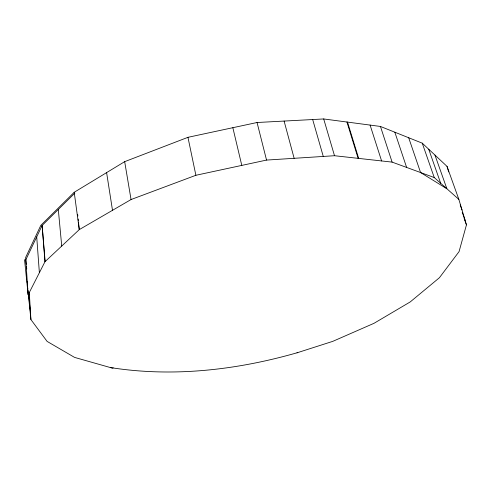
<?xml version="1.0" encoding="UTF-8"?>
<svg xmlns="http://www.w3.org/2000/svg" width="491" height="491" viewBox="0 0 491 491"><rect width="100%" height="100%" fill="white"/><g stroke="black" fill="none" stroke-linecap="round" stroke-linejoin="round"><path stroke-width="0.74" d="M29.429 294.827L28.147 294.796L25.655 257.437L40.814 225.375L74.209 192.282L124.677 161.656L187.955 137.32L257.051 122.511L323.698 118.951L380.445 126.451L422.254 143.169L447.019 166.375L458.858 199.389L466.45 224.884L459.067 251.607L439.42 277.722L410.237 301.916L373.982 323.323L332.757 341.362L297.012 352.82M26.281 264.397L25.808 259.831L42.134 225.455L74.841 193.104M458.858 199.389L434.247 177.546L392.106 162.11L334.506 155.721L266.545 160.078L195.884 175.281L131.048 199.542L79.272 229.616L44.963 261.74L28.147 294.796L24.55 259.782L25.808 259.831M113.206 367.857L112.543 368.176L74.583 357.405L47.099 341.398L30.921 319.58L27.919 290.365M297.773 352.581C237.135 370.024 172.93 377.493 110.303 367.538M460.202 204.919L462.013 209.97M462.221 212.265L465.02 220.078M464.13 218.403L466.45 224.884M434.965 155.082L446.884 188.765L420.578 172.537L408.684 137.744M428.723 149.233L440.679 183.253M422.254 143.169L434.247 177.546M394.838 132.208L406.622 167.425M380.445 126.451L392.106 162.11M370.091 125.082L381.605 160.944M347.499 122.099L358.675 158.403M346.941 122.026L358.111 158.335M447.019 166.375L448.694 171.936M323.698 118.951L334.506 155.721M312.681 119.54L323.274 156.439M284.105 121.068L294.134 158.311M257.051 122.511L266.545 160.078M232.844 127.697L241.793 165.406M187.955 137.32L195.884 175.281M124.677 161.656L131.048 199.542M106.608 172.623L112.5 210.314M74.209 192.282L79.272 229.616L78.48 222.055M77.682 214.493L77.842 216.009M78.161 219.029L78.321 220.545M26.514 266.681L26.753 268.958M28.595 294.336L30.54 313.246M27.459 285.872L27.766 288.868M58.3 209.467L61.731 246.04M45.135 261.574L42.134 225.455L44.963 261.74M36.715 236.865L39.378 272.72M27.177 281.429L27.269 282.908M29.288 292.55L30.921 319.58"/></g></svg>
